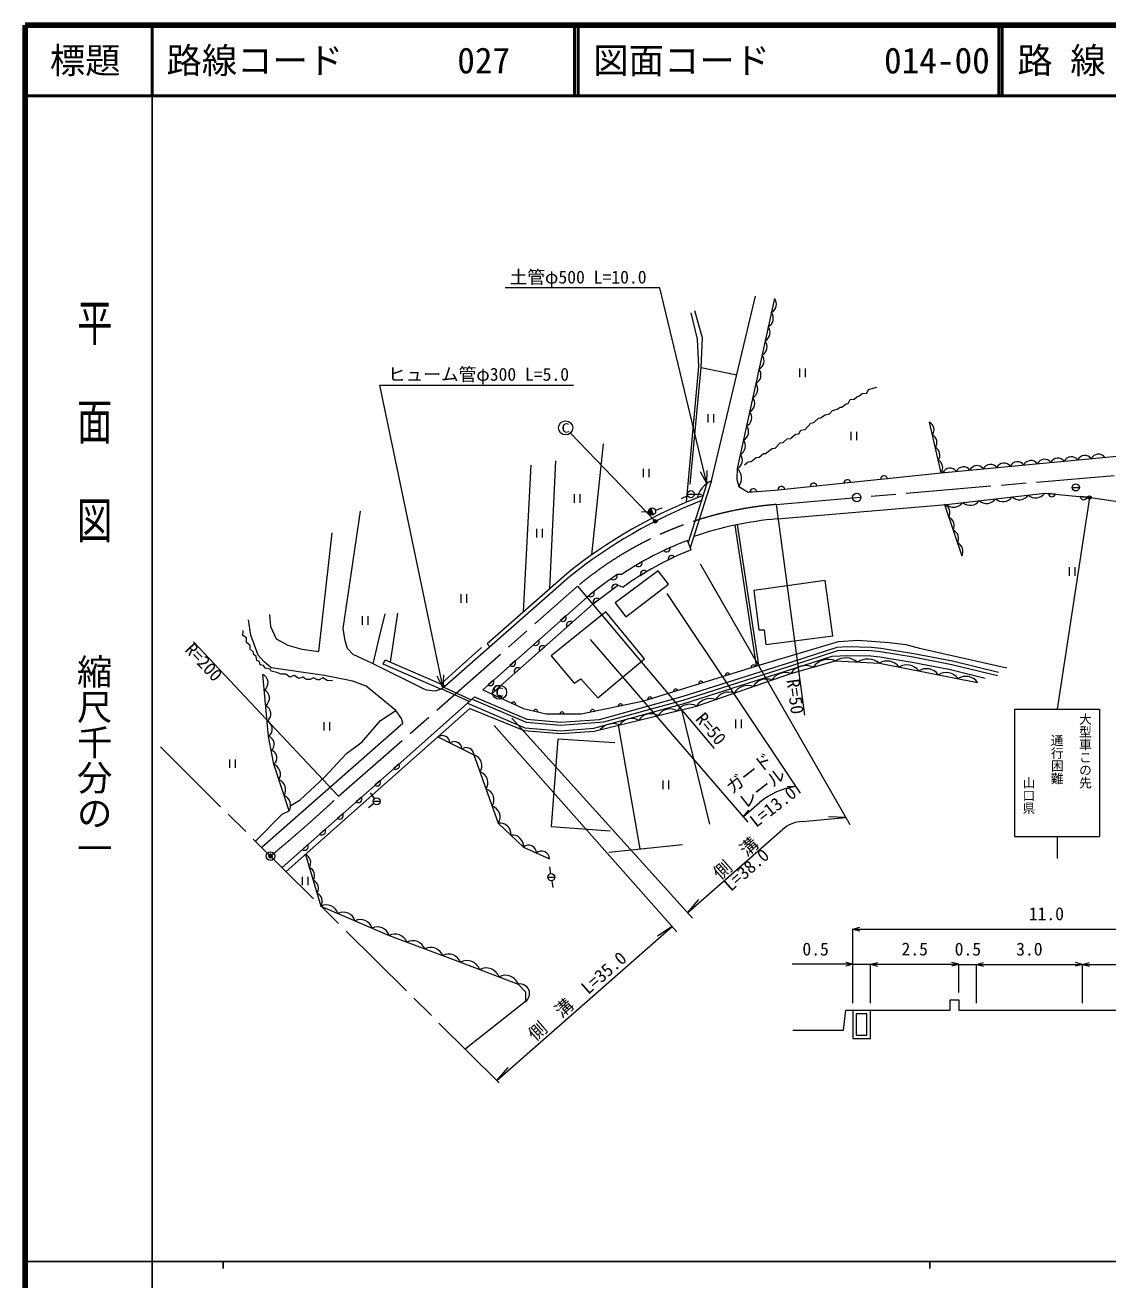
# Model space of a CAD drawing. Units: millimetres, scale not verified, with parts at other scales. Extents: x 40000 to 680000, y 20000 to 380000.
# Drawn here: x 40000 to 193192, y 202409 to 380000 of the extents above; entities that cross this region are included whole.
import ezdxf
from ezdxf.enums import TextEntityAlignment as Align

# ---------------------------------------------------------------- set-up
doc = ezdxf.new("R2010")
doc.units = ezdxf.units.MM
doc.header["$LTSCALE"] = 1000
doc.header["$PDMODE"] = 32
doc.header["$PDSIZE"] = 500
doc.linetypes.add('CHAIN', pattern=[18.5, 12, -1.5, 3.5, -1.5])
for name, color, linetype, lineweight in [('M-BGD', 7, 'Continuous', 13), ('M-BMK', 2, 'CHAIN', 13), ('M-BMK-SRVR', 3, 'Continuous', 13), ('M-STR-HTXT', 7, 'Continuous', 13), ('M-STR-STRC', 7, 'Continuous', 13), ('M-TTL', 2, 'Continuous', 140), ('M-TTL-BAND', 7, 'Continuous', 25), ('M-TTL-LINE', 7, 'Continuous', 50)]:
    doc.layers.add(name, color=color, linetype=linetype, lineweight=lineweight)
doc.layers.add('M-OTRS', color=6, linetype='Continuous')
doc.layers.add('M-TTL-TXT', color=7, linetype='Continuous')
doc.styles.add('@ＭＳ ゴシック', font='')
doc.styles.add('ＭＳ ゴシック', font='')
doc.styles.get('@ＭＳ ゴシック').set_extended_font_data('@MS Gothic')
doc.styles.get('ＭＳ ゴシック').set_extended_font_data('MS Gothic')

msp = doc.modelspace()

# ---------------------------------------------------------------- hatches: boundary and pattern name
at = {"layer": 'M-BGD'}
msp.add_hatch(color=256, dxfattribs=at).paths.add_polyline_path([(128536, 311639, 0.41421), (128232, 311001, 0.41421), (128871, 310697)])
at = {"layer": 'M-STR-HTXT'}
for points in [[(190806, 313257, -1), (190367, 313018, -0.41421), (190467, 313357, -0.41421)], [(129166, 310019, -1), (129151, 309519, -0.41421), (128908, 309776, -0.41421)]]:
    msp.add_hatch(color=256, dxfattribs=at).paths.add_polyline_path(points)

# ---------------------------------------------------------------- linework, layer by layer
at = {"layer": 'M-BGD'}
for p, q in [((137104, 315479), (143351, 341637)), ((135662, 331538), (140694, 330513)), ((149565, 331392), (149565, 330192)), ((150365, 331392), (150365, 330192)), ((136587, 324939), (136587, 323739)), ((137387, 324939), (137387, 323739)), ((169611, 316636), (167949, 323820)), ((156814, 322454), (156814, 321254)), ((157614, 322454), (157614, 321254)), ((120169, 305033), (121810, 320754)), ((114257, 300278), (115069, 318325)), ((110492, 296969), (111586, 317721)), ((127422, 317200), (127422, 316000)), ((128222, 317200), (128222, 316000)), ((136466, 315116), (133831, 306756)), ((137104, 315479), (134115, 305996)), ((146481, 314235), (147467, 314337)), ((151051, 314709), (152036, 314811)), ((155836, 315206), (156821, 315308)), ((161028, 315745), (162014, 315847)), ((188156, 314565), (189156, 314565)), ((117668, 313607), (117668, 312407)), ((118468, 313607), (118468, 312407)), ((133733, 313388), (132839, 312939)), ((133679, 313613), (134679, 313613)), ((134679, 313613), (135679, 313613)), ((142525, 313934), (143514, 314006)), ((185774, 313610), (184788, 313702)), ((190251, 313192), (189265, 313284)), ((128205, 311135), (127207, 311068)), ((128536, 311639), (128871, 310697)), ((129175, 311336), (130117, 311671)), ((170093, 312148), (172532, 304888)), ((143459, 289311), (140440, 309233)), ((143797, 289416), (140784, 309305)), ((112373, 308701), (112373, 307501)), ((113173, 308701), (113173, 307501)), ((131267, 306051), (130365, 305641)), ((134219, 305720), (133720, 307053)), ((127272, 304021), (126415, 303525)), ((131000, 304306), (131893, 304735)), ((123734, 302206), (122914, 301651)), ((124421, 302238), (123784, 302238)), ((127079, 302121), (127920, 302645)), ((187696, 303269), (187696, 302069)), ((188496, 303269), (188496, 302069)), ((123055, 300137), (123848, 300730)), ((101653, 299444), (101653, 298244)), ((102453, 299444), (102453, 298244)), ((119516, 299043), (104739, 285936)), ((120469, 299823), (119698, 299200)), ((120419, 298163), (121212, 298757)), ((92699, 296776), (91640, 289859)), ((87678, 296334), (87678, 295134)), ((88478, 296334), (88478, 295134)), ((116506, 296373), (115765, 295715)), ((116659, 294838), (117400, 295495)), ((112657, 292959), (111916, 292302)), ((112792, 291407), (113533, 292065)), ((109334, 290011), (108593, 289354)), ((109274, 288287), (110015, 288944)), ((139073, 287953), (139671, 288139)), ((142739, 289089), (143337, 289274)), ((98972, 286067), (102877, 284283)), ((99237, 286276), (103122, 284501)), ((106255, 287280), (105513, 286622)), ((106403, 285740), (107144, 286398)), ((135302, 286786), (135900, 286971)), ((102587, 284026), (103580, 284907)), ((106844, 284966), (107412, 284704)), ((128090, 284553), (128687, 284738)), ((131728, 285679), (132325, 285864)), ((93991, 276401), (102587, 284026)), ((108838, 284047), (109406, 283786)), ((111943, 282941), (112552, 282798)), ((115646, 282521), (116272, 282521)), ((119979, 282793), (120592, 282922)), ((123924, 283622), (124537, 283750)), ((136871, 266913), (132919, 283105)), ((82243, 281356), (82243, 280156)), ((83043, 281356), (83043, 280156)), ((127029, 263415), (123935, 280913)), ((140505, 281715), (140505, 280515)), ((141305, 281715), (141305, 280515)), ((68907, 276072), (68907, 274872)), ((69707, 276072), (69707, 274872)), ((76360, 260762), (93991, 276401)), ((92912, 275444), (92171, 274787)), ((90237, 273071), (89495, 272414)), ((130221, 273078), (130221, 271878)), ((131021, 273078), (131021, 271878)), ((87582, 270717), (86841, 270059)), ((89449, 270549), (88858, 271355)), ((89245, 270146), (90245, 270146)), ((84958, 268388), (84216, 267731)), ((89357, 269831), (88580, 269201)), ((82440, 266155), (81698, 265497)), ((79972, 263966), (79231, 263309)), ((122596, 262965), (133021, 264025)), ((79214, 259477), (79214, 258277)), ((80014, 259477), (80014, 258277)), ((113943, 259407), (114943, 259407)), ((114370, 259902), (114224, 260891)), ((114516, 258912), (114663, 257923))]:
    msp.add_line(p, q, dxfattribs=at)
for points in [[(146002, 341324), (140762, 317237), (140694, 315673), (140983, 314709), (142291, 313916), (146067, 314192), (169611, 316636), (193981, 318926), (208244, 319447), (218360, 317654), (221886, 316416), (221660, 318826), (221100, 321215), (219909, 325917)], [(133591, 312496), (135320, 331663), (135145, 335529), (134236, 339292)], [(134093, 315048), (135662, 331538), (135836, 335718), (134742, 339575)], [(141789, 317768), (142300, 318201), (142733, 318216), (143445, 318820), (143839, 318866), (144489, 319376), (144768, 319376), (145680, 320088), (146114, 320119), (146811, 320878), (147244, 320917), (147809, 321451), (148273, 321481), (148987, 322118), (149443, 322172), (149745, 322659), (150341, 322752), (151145, 323664), (151597, 323745), (152239, 324363), (152533, 324410), (153183, 324850), (153786, 324966), (154251, 325438), (154885, 325647), (155295, 325925), (155558, 325941), (156148, 326377), (156442, 326454), (156729, 326988), (157301, 327073), (157657, 327398), (157943, 327483), (158423, 327862), (159073, 327900), (159328, 328403), (160496, 328766)], [(146411, 310106), (170342, 312170), (184251, 313752), (191053, 313117), (198410, 312026), (207618, 312134), (210170, 311485), (204981, 290817)], [(170342, 312170), (184251, 313752), (191053, 313117), (198410, 312026), (207618, 312134), (210170, 311485), (204981, 290817)], [(117007, 301897), (99017, 286082), (98022, 285752), (96797, 285855), (96347, 286047), (89067, 289677), (86432, 290928), (85631, 291776), (85303, 292854), (85019, 294613), (87431, 311198)], [(74561, 296602), (74710, 294888), (75541, 293141), (77150, 292225), (79156, 291664), (81566, 291337), (83466, 308123)], [(116621, 302356), (105353, 292451), (105749, 292000)], [(123494, 298232), (124997, 296234), (131005, 300883), (129543, 302773), (123499, 298226)], [(105979, 285364), (120346, 298108), (123877, 300752), (124596, 300440)], [(89256, 289583), (90162, 293428), (90950, 296660)], [(73562, 263705), (93444, 281182), (93269, 281869), (92454, 283012), (88252, 286435), (86365, 287152), (82368, 287950), (74808, 289017), (73770, 289949), (72988, 290838), (71948, 293677), (71624, 295838)], [(83485, 287186), (82757, 287221), (82131, 287606), (81599, 287323), (81354, 287322), (80784, 287623), (80350, 287406), (79833, 287400), (79286, 287731), (78721, 287545), (78070, 287942), (77457, 287737), (76904, 288128), (76213, 288116), (75598, 288369), (74811, 288567), (74649, 288867), (73963, 288970), (73727, 289350), (73265, 289470), (73139, 289914), (72790, 290076), (72682, 290617), (72344, 290902), (72284, 291316), (71822, 291695), (71828, 292205), (71323, 292602), (71328, 293301), (70811, 293625), (70847, 294298)], [(98818, 286740), (101398, 289081), (104556, 291934)], [(103580, 284907), (110982, 281746), (115817, 281329), (121280, 281740), (132951, 284956), (148598, 289947), (154889, 291981), (156345, 292033), (159738, 291971), (161069, 291832), (165724, 291082), (171199, 290006), (177705, 288429)], [(104739, 285936), (110501, 283281), (113727, 282521), (118682, 282521), (127519, 284376), (143978, 289472), (155067, 292763), (157862, 292949), (162242, 292599), (164599, 292323), (166537, 291835), (178882, 289015)], [(121867, 281383), (133093, 284477), (148751, 289471), (154976, 291484), (156350, 291533), (159707, 291471), (161003, 291336), (165636, 290590), (171092, 289518), (177588, 287943)], [(76929, 260197), (102925, 283256), (110594, 280173), (115808, 279723), (120513, 280078), (135000, 283613), (148339, 288242), (154635, 290003), (160856, 289681), (174767, 286965)], [(98839, 286023), (90663, 289575), (90922, 290171), (99452, 286465)], [(102587, 284026), (110688, 280566), (115810, 280125), (120451, 280474), (133236, 283998), (148904, 288995), (154193, 290705)], [(154193, 290705), (156356, 290783), (159661, 290722), (160905, 290592), (165504, 289852), (170931, 288785), (175843, 287594)], [(77370, 268775), (75193, 275398), (74423, 279324), (73638, 288098)], [(103249, 284613), (110884, 281353), (115815, 280927), (121867, 281383)], [(77579, 269554), (78939, 270334), (82351, 273581), (85483, 276911), (87683, 278584), (90283, 281579), (92454, 283012)], [(98414, 279256), (103509, 276708), (106942, 267068), (110504, 263665), (114180, 262017)], [(123423, 278411), (115354, 278941), (114410, 266589), (122772, 265949)], [(72580, 264510), (76389, 268328), (77370, 268775)], [(79652, 262613), (81844, 255324), (91494, 251163), (101610, 247386), (109777, 244267), (110781, 243156), (110781, 241819), (102273, 235065)], [(148597, 237749), (155797, 237749), (156097, 240566), (170897, 240566), (170897, 242066), (172097, 242066), (172097, 240566), (212847, 240566), (213597, 243066), (220097, 243066)], [(157097, 240566), (157097, 236566), (159597, 236566), (159597, 240566)]]:
    msp.add_lwpolyline(points, dxfattribs=at)
for points in [[(143104, 299959), (143801, 294395), (144580, 294395), (144816, 292360), (154288, 293562), (153204, 301380)], [(114441, 290719), (117665, 286878), (118619, 287496), (121012, 284804), (127652, 290298), (122158, 296972)], [(159097, 237066), (159097, 240066), (157597, 240066), (157597, 237066)]]:
    msp.add_lwpolyline(points, close=True, dxfattribs=at)
for centre in [(188656, 314565), (134179, 313613), (128704, 311168), (89745, 270146), (114443, 259407)]:
    msp.add_circle(centre, 500, dxfattribs=at)
for centre, radius, start, end in [((144960, 340500), 1329, 297.1228, 38.33065), ((144523, 338493), 1329, 297.1228, 38.33065), ((144087, 336485), 1329, 297.1228, 38.33065), ((143650, 334478), 1329, 297.1228, 38.33065), ((143213, 332471), 1329, 297.1228, 38.33065), ((142777, 330464), 1329, 297.1228, 38.33065), ((142340, 328456), 1329, 297.1228, 38.33065), ((141903, 326449), 1329, 297.1228, 38.33065), ((141466, 324442), 1329, 297.1228, 38.33065), ((141030, 322435), 1329, 297.1228, 38.33065), ((167360, 322737), 1232, 324.60518, 61.44033), ((167775, 320941), 1232, 324.60518, 61.44033), ((140593, 320427), 1329, 297.1228, 38.33065), ((168191, 319146), 1232, 324.60518, 61.44033), ((140156, 318420), 1329, 297.1228, 38.33065), ((168606, 317350), 1232, 324.60518, 61.44033), ((178489, 316895), 1117, 36.26054, 154.47731), ((180398, 317074), 1117, 36.26054, 154.47731), ((182306, 317253), 1117, 36.26054, 154.47731), ((184214, 317433), 1117, 36.26054, 154.47731), ((186123, 317612), 1117, 36.26054, 154.47731), ((188031, 317791), 1117, 36.26054, 154.47731), ((189939, 317971), 1117, 36.26054, 154.47731), ((191847, 318150), 1117, 36.26054, 154.47731), ((139518, 315855), 1860, 321.98936, 48.00268), ((161531, 315699), 505, 17.09836, 174.75655), ((170856, 316177), 1117, 36.26054, 154.47731), ((172765, 316357), 1117, 36.26054, 154.47731), ((174673, 316536), 1117, 36.26054, 154.47731), ((176581, 316715), 1117, 36.26054, 154.47731), ((138577, 312146), 3644, 113.83491, 164.86076), ((143027, 313872), 505, 15.33875, 172.99695), ((146984, 314188), 505, 17.09836, 174.75655), ((151553, 314663), 505, 17.09836, 174.75655), ((156339, 315160), 505, 17.09836, 174.75655), ((161392, 246699), 71429, 110.87681, 128.81309), ((161392, 246699), 70829, 111.26213, 128.8025), ((173704, 313579), 1550, 227.6692, 325.30764), ((176022, 313843), 1550, 227.6692, 325.30764), ((178341, 314107), 1550, 227.6692, 325.30764), ((180659, 314370), 1550, 227.6692, 325.30764), ((182977, 314634), 1550, 227.6692, 325.30764), ((185290, 313753), 505, 185.84269, 343.50088), ((189767, 313335), 505, 185.84269, 343.50088), ((169538, 310952), 1319, 332.0214, 65.10832), ((171386, 313316), 1550, 227.6692, 325.30764), ((150348, 262313), 47955, 94.70876, 109.13724), ((170148, 309137), 1319, 332.0214, 65.10832), ((170758, 307322), 1319, 332.0214, 65.10832), ((149105, 265952), 43887, 110.5223, 124.22549), ((149805, 265908), 42755, 111.38043, 126.13013), ((130775, 305935), 505, 215.64446, 13.30265), ((171367, 305507), 1319, 332.0214, 65.10832), ((126794, 303858), 505, 221.21845, 18.87664), ((131489, 304432), 505, 36.86092, 194.51911), ((150348, 262313), 47955, 123.63706, 130.01014), ((123269, 302010), 505, 225.26969, 22.92788), ((127551, 302300), 505, 43.08902, 200.74721), ((123510, 300355), 505, 47.99645, 205.65464), ((120022, 299588), 505, 230.12333, 27.78152), ((120875, 298382), 505, 47.99645, 205.65464), ((116071, 296117), 505, 232.74508, 30.40327), ((117095, 295093), 505, 52.74508, 210.40327), ((112222, 292703), 505, 232.74508, 30.40327), ((113227, 291663), 505, 52.74508, 210.40327), ((108899, 289756), 505, 232.74508, 30.40327), ((153582, 287702), 2530, 65.38434, 145.8621), ((156082, 287813), 2624, 50.64054, 123.44565), ((159192, 287653), 2624, 50.64054, 123.44565), ((161957, 287924), 2074, 35.83434, 122.06798), ((73114, 286945), 1266, 304.64909, 65.57533), ((109709, 288542), 505, 52.74508, 210.40327), ((139388, 287994), 318, 27.09349, 187.31122), ((143054, 289129), 318, 27.09349, 187.31122), ((147573, 286143), 2234, 69.94942, 148.32548), ((150433, 286822), 2530, 65.38434, 145.8621), ((164739, 287381), 2074, 35.83434, 122.06798), ((167521, 286837), 2074, 35.83434, 122.06798), ((170304, 286294), 2074, 35.83434, 122.06798), ((173086, 285751), 2074, 35.83434, 122.06798), ((105819, 287024), 505, 232.74508, 30.40327), ((106839, 285996), 505, 52.74508, 210.40327), ((132043, 285720), 318, 27.09349, 187.31122), ((135617, 286826), 318, 27.09349, 187.31122), ((142238, 284291), 2234, 69.94942, 148.32548), ((144905, 285217), 2234, 69.94942, 148.32548), ((73311, 284752), 1266, 304.64909, 65.57533), ((107105, 284785), 318, 345.1563, 145.37403), ((109099, 283867), 318, 345.1563, 145.37403), ((128405, 284593), 318, 27.09349, 187.31122), ((136902, 282440), 2234, 69.94942, 148.32548), ((139570, 283366), 2234, 69.94942, 148.32548), ((73507, 282559), 1266, 304.64909, 65.57533), ((112235, 282816), 318, 356.62508, 156.84282), ((115959, 282466), 318, 9.89113, 170.10887), ((120296, 282804), 318, 21.74976, 181.96749), ((124242, 283632), 318, 21.74976, 181.96749), ((128540, 280497), 2051, 60.5392, 146.8891), ((131266, 281163), 2051, 60.5392, 146.8891), ((133992, 281828), 2051, 60.5392, 146.8891), ((73703, 280365), 1266, 304.64909, 65.57533), ((123178, 278797), 2343, 66.92119, 140.50711), ((125828, 279772), 2096, 61.68742, 145.74087), ((74130, 278248), 1116, 307.41463, 74.79709), ((99028, 278360), 1086, 2.46185, 124.39899), ((74515, 276285), 1116, 307.41463, 74.79709), ((100726, 277510), 1086, 2.46185, 124.39899), ((102425, 276661), 1086, 2.46185, 124.39899), ((74567, 273969), 1560, 330.0643, 66.32752), ((92476, 275189), 505, 232.74508, 30.40327), ((103012, 275173), 1613, 327.14715, 72.05116), ((103870, 272763), 1613, 327.14715, 72.05116), ((75292, 271761), 1560, 330.0643, 66.32752), ((89801, 272816), 505, 232.74508, 30.40327), ((104728, 270353), 1613, 327.14715, 72.05116), ((76018, 269554), 1560, 330.0643, 66.32752), ((87147, 270461), 505, 232.74508, 30.40327), ((84522, 268133), 505, 232.74508, 30.40327), ((105586, 267944), 1613, 327.14715, 72.05116), ((107137, 265490), 1591, 355.56763, 97.05775), ((82004, 265899), 505, 232.74508, 30.40327), ((108918, 263788), 1591, 355.56763, 97.05775), ((79537, 263711), 505, 232.74508, 30.40327), ((111228, 262819), 1114, 1.15339, 130.54354), ((113066, 261995), 1114, 1.15339, 130.54354), ((79176, 261476), 1232, 326.18037, 67.28441), ((79724, 259654), 1232, 326.18037, 67.28441), ((80272, 257832), 1232, 326.18037, 67.28441), ((80820, 256010), 1232, 326.18037, 67.28441), ((82597, 253754), 1742, 17.71701, 115.63903), ((85010, 252714), 1742, 17.71701, 115.63903), ((87422, 251674), 1742, 17.71701, 115.63903), ((89835, 250633), 1742, 17.71701, 115.63903), ((92325, 249531), 1832, 22.06678, 116.97895), ((94854, 248586), 1832, 22.06678, 116.97895), ((97383, 247642), 1832, 22.06678, 116.97895), ((99912, 246698), 1832, 22.06678, 116.97895), ((102497, 245625), 1972, 21.44954, 116.74982), ((105220, 244586), 1972, 21.44954, 116.74982), ((107942, 243546), 1972, 21.44954, 116.74982), ((110034, 242942), 1349, 303.62894, 100.97463)]:
    msp.add_arc(centre, radius, start, end, dxfattribs=at)
at = {"layer": 'M-BMK'}
for p, q in [((146243, 312149), (194098, 316276)), ((84338, 270848), (118163, 300583)), ((59143, 277834), (107311, 230070))]:
    msp.add_line(p, q, dxfattribs=at)
for centre, radius, start, end in [((150347, 262318), 50000, 94.70776, 130.06658), ((-52453, 416752), 200000, 309.48328, 313.15364)]:
    msp.add_arc(centre, radius, start, end, dxfattribs=at)
at = {"layer": 'M-BMK-SRVR'}
for centre in [(157660, 313134), (74717, 262390)]:
    msp.add_circle(centre, 600, dxfattribs=at)
at = {"layer": 'M-OTRS'}
msp.add_point((74717, 262390), dxfattribs=at)
msp.add_point((74717, 262390), dxfattribs=at)
at = {"layer": 'M-STR-HTXT'}
for p, q in [((129783, 342819), (107921, 342819)), ((136466, 315116), (129783, 342819)), ((90174, 329061), (117589, 329061)), ((99128, 286180), (90174, 329061)), ((129158, 309769), (117165, 322268)), ((136466, 315116), (135577, 316753)), ((136466, 315116), (136510, 316978)), ((190586, 313138), (185994, 283183)), ((146243, 312149), (150250, 282318)), ((135487, 303764), (156686, 266879)), ((118163, 300583), (137473, 277624)), ((130810, 299563), (149654, 271291)), ((84338, 270848), (63819, 292734)), ((119967, 293023), (142256, 267184)), ((99128, 286180), (98290, 287844)), ((99128, 286180), (99230, 288040)), ((106357, 280879), (132207, 251688)), ((108852, 281917), (134406, 253622)), ((149028, 272230), (147801, 272191)), ((141603, 267942), (143910, 269971)), ((141603, 267942), (142402, 268873)), ((149944, 267302), (156136, 267836)), ((156136, 267836), (153685, 267967)), ((133735, 254364), (147163, 266174)), ((133735, 254364), (135335, 256226)), ((106747, 230629), (131531, 252426)), ((131531, 252426), (129480, 251077)), ((157097, 252066), (158097, 252333)), ((157097, 241566), (157097, 252076)), ((157097, 252066), (212097, 252066)), ((157097, 252066), (158097, 251799)), ((157097, 247076), (148516, 247076)), ((157097, 247076), (156097, 247343)), ((157097, 247076), (156097, 246809)), ((157097, 247076), (159597, 247076)), ((159597, 247076), (160597, 247343)), ((159597, 247076), (160597, 247343)), ((159597, 241566), (159597, 247086)), ((159597, 247076), (161597, 247076)), ((159597, 247076), (160597, 246809)), ((159597, 247076), (172097, 247076)), ((159597, 247076), (160597, 246809)), ((172097, 247066), (170097, 247066)), ((172097, 247076), (171097, 247343)), ((172097, 247066), (171097, 247333)), ((172097, 247076), (171097, 246809)), ((172097, 247066), (171097, 246799)), ((172097, 243066), (172097, 247086)), ((172097, 247066), (174597, 247066)), ((174597, 247066), (175597, 247333)), ((174597, 247066), (175597, 247333)), ((174597, 241566), (174597, 247076)), ((174597, 247066), (176597, 247066)), ((174597, 247066), (175597, 246799)), ((174597, 247066), (189597, 247066)), ((174597, 247066), (175597, 246799)), ((189597, 247066), (188597, 247333)), ((189597, 247066), (188597, 246799)), ((189597, 247066), (190597, 247333)), ((189597, 241566), (189597, 247076)), ((189597, 247066), (204597, 247066)), ((189597, 247066), (190597, 246799)), ((106747, 230629), (108347, 232491))]:
    msp.add_line(p, q, dxfattribs=at)
for centre in [(190586, 313138), (129158, 309769)]:
    msp.add_circle(centre, 250, dxfattribs=at)
for radius, start, end in [(10000, 97.57927, 130.06658), (5000, 94.61635, 129.54287)]:
    msp.add_arc((150347, 262318), radius, start, end, dxfattribs=at)
at = {"layer": 'M-STR-STRC'}
for p, q in [((179994, 283183), (191994, 283183)), ((179994, 283183), (179994, 265183)), ((191994, 283183), (191994, 265183)), ((191994, 283183), (191994, 265183)), ((179994, 265183), (191994, 265183)), ((185994, 265183), (185994, 262041))]:
    msp.add_line(p, q, dxfattribs=at)
for centre in [(116472, 322990), (107125, 285578)]:
    msp.add_circle(centre, 1000, dxfattribs=at)
at = {"layer": 'M-TTL'}
for p, q in [((40000, 380000), (40000, 20000)), ((680000, 380000), (40000, 380000))]:
    msp.add_line(p, q, dxfattribs=at)
at = {"layer": 'M-TTL-BAND'}
for p, q in [((58000, 370000), (58000, 20000)), ((40000, 205000), (579000, 205000)), ((68000, 205000), (68000, 204000)), ((168000, 205000), (168000, 204000))]:
    msp.add_line(p, q, dxfattribs=at)
at = {"layer": 'M-TTL-LINE'}
for p, q in [((58000, 380000), (58000, 370000)), ((117750, 380000), (117750, 370000)), ((118250, 380000), (118250, 370000)), ((177750, 380000), (177750, 370000)), ((178250, 380000), (178250, 370000)), ((40000, 370000), (680000, 370000))]:
    msp.add_line(p, q, dxfattribs=at)

# ---------------------------------------------------------------- texts
at = {"layer": 'M-STR-HTXT', "style": 'ＭＳ ゴシック'}
msp.add_text('土管φ500 L=10.0', height=1833, dxfattribs=at).set_placement((127921, 342869), align=Align.BOTTOM_RIGHT)
msp.add_text('ヒューム管φ300 L=5.0', height=1833, dxfattribs=at).set_placement((91339, 329111), align=Align.BOTTOM_LEFT)
for s, rotation, p in [('R=200', 313.154, (63819, 292734)), ('R=50', 277.65, (149545, 287565))]:
    msp.add_text(s, height=1833, rotation=rotation, dxfattribs=at).set_placement(p, align=Align.TOP_LEFT)
msp.add_text('R=50', height=1833, rotation=310.067, dxfattribs=at).set_placement((134311, 281383), align=Align.BOTTOM_LEFT)
for s, rotation, p in [('ガード', 37.96, (143340, 272972)), ('レール', 37.96, (145159, 270863)), ('側\u3000溝', 41.331, (141507, 260992)), ('側\u3000溝\u3000L=35.0', 41.331, (119079, 241474))]:
    msp.add_text(s, height=1833, rotation=rotation, dxfattribs=at).set_placement(p, align=Align.BOTTOM_CENTER)
for s, rotation, p in [('L=13.0', 37.96, (145248, 270107)), ('L=38.0', 41.331, (141441, 261141))]:
    msp.add_text(s, height=1833, rotation=rotation, dxfattribs=at).set_placement(p, align=Align.TOP_CENTER)
for s, p in [('11.0', (184490, 254230)), ('0.5', (151842, 249240)), ('2.5', (165858, 249240)), ('0.5', (173383, 249230)), ('3.0', (182082, 249230))]:
    msp.add_text(s, height=1833, dxfattribs=at).set_placement(p, align=Align.MIDDLE_CENTER)
at = {"layer": 'M-STR-STRC', "style": 'ＭＳ ゴシック', "width": 1.3}
for p in [(116472, 322990), (107125, 285578)]:
    msp.add_text('C', height=1320, dxfattribs=at).set_placement(p, align=Align.MIDDLE_CENTER)
at = {"layer": 'M-STR-STRC', "style": '@ＭＳ ゴシック'}
for s, p in [('大型車この先', (189994, 282683)), ('通行困難', (185994, 279683)), ('山口県', (181994, 273683))]:
    msp.add_text(s, height=1320, rotation=270, dxfattribs=at).set_placement(p, align=Align.MIDDLE_LEFT)
at = {"layer": 'M-TTL-BAND', "style": '@ＭＳ ゴシック', "width": 1.4}
msp.add_text('平  面  図', height=3666, rotation=270, dxfattribs=at).set_placement((49777, 306475), align=Align.MIDDLE_RIGHT)
at = {"layer": 'M-TTL-BAND', "style": '@ＭＳ ゴシック'}
msp.add_text('縮尺千分の一', height=3666, rotation=270, dxfattribs=at).set_placement((49777, 261030), align=Align.MIDDLE_RIGHT)
at = {"layer": 'M-TTL-TXT', "style": 'ＭＳ ゴシック'}
msp.add_text('標題', height=3666, dxfattribs=at).set_placement((48500, 375000), align=Align.MIDDLE_CENTER)
for s, p in [('路線コード', (60000, 375000)), ('027', (101142, 375000)), ('図面コード', (120380, 375000)), ('014-00', (161521, 375000)), ('路 線 名', (180380, 375000))]:
    msp.add_text(s, height=3666, dxfattribs=at).set_placement(p, align=Align.MIDDLE_LEFT)

doc.saveas('drawing.dxf')
